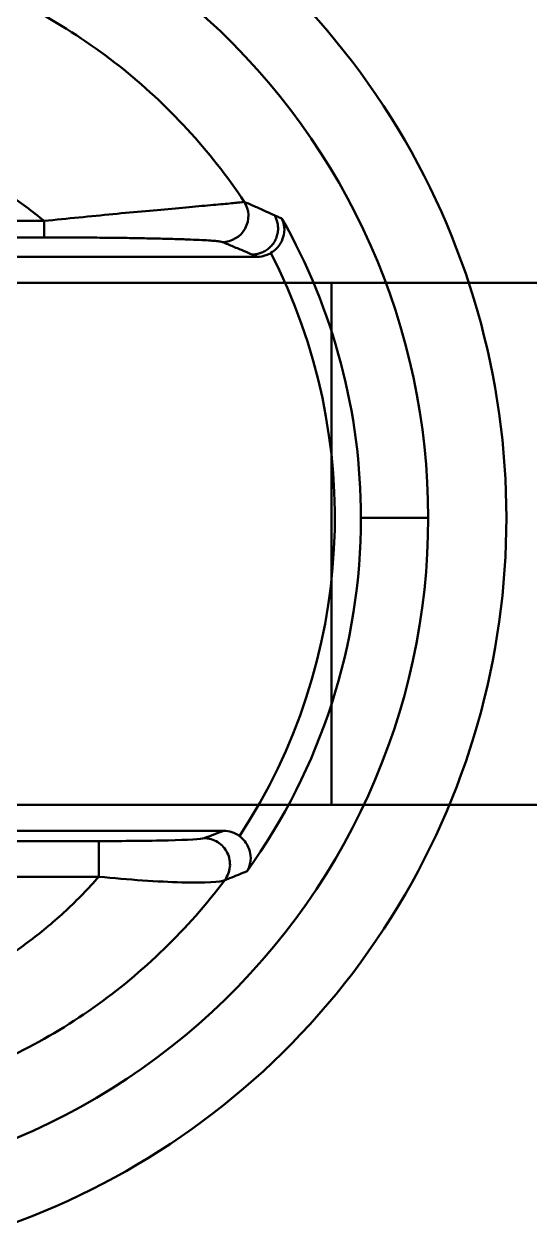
# Model space of a CAD drawing. Header units: millimetres. Extents: x -142 to 142, y -208 to 161.
# Drawn here: x -38.67 to -19.3, y 26.98 to 73.41 of the extents above; entities that cross this region are included whole.
import ezdxf

# ---------------------------------------------------------------- set-up
doc = ezdxf.new("R2010")
doc.units = ezdxf.units.MM
doc.layers.add('1', color=7, linetype='Continuous', true_color=0xffffff)

msp = doc.modelspace()

# ---------------------------------------------------------------- linework, layer by layer
at = {"layer": '1', "color": 251, "linetype": 'Continuous', "lineweight": 50}
for p, q in [((-37.905, 65.873, -90.134), (-57.443, 65.873, -90.134)), ((-37.905, 65.242, -89.239), (-57.443, 65.242, -89.239)), ((-29.742, 64.5, -68), (-56.701, 64.5, -68)), ((35, 63.5, -71), (-58, 63.5, -71)), ((-26.9, 63.5, -73), (-58, 63.5, -73)), ((-26.9, 63.5, -73), (-26.9, 43.5, -73)), ((-26.9, 63.5, -77.2), (-26.9, 43.5, -77.2)), ((-26.9, 63.5, -77.2), (35, 63.5, -77.2)), ((-25.773, 54.5, -67.052), (-23.194, 54.5, -17.843)), ((-26.9, 43.5, -73), (-58, 43.5, -73)), ((35, 43.5, -71), (-58, 43.5, -71)), ((-26.9, 43.5, -77.2), (35, 43.5, -77.2)), ((-57.001, 42.5, -68), (-31.032, 42.5, -68)), ((-57.395, 42.106, -79.288), (-35.815, 42.106, -79.288)), ((-60.394, 40.738, -80.183), (-35.815, 40.738, -80.183))]:
    msp.add_line(p, q, dxfattribs=at)
for centre, radius, start, end in [((-49, 54.5, -15), 28.802, 262.4562, 95.5438), ((-49, 54.5, -67.052), 23.227, 0, 29.5594), ((-49, 54.5, -67.052), 23.227, 324.3169, 0)]:
    msp.add_arc(centre, radius, start, end, dxfattribs=at)
at = {"layer": '1', "color": 251, "linetype": 'Continuous', "lineweight": 50, "extrusion": (0, 0, -1)}
for centre, radius, start, end in [((49, 54.5, 17.843), 25.806, 84.4562, 180), ((49, 54.5, 68), 22.228, 152.8439, 213.3056), ((49, 54.5, 17.843), 25.806, 180, 277.5438)]:
    msp.add_arc(centre, radius, start, end, dxfattribs=at)
at = {"layer": '1', "color": 251, "linetype": 'Continuous', "lineweight": 50, "extrusion": (-0.08456, 0.034774, -0.995811)}
msp.add_arc((-49.28, 45.949, 88.758), 1, 214.9184, 337.5609, dxfattribs=at)
at = {"layer": '1', "color": 251, "linetype": 'Continuous', "lineweight": 50, "extrusion": (-1, 0, 0)}
for centre, start, end in [((-66.241, -89.204, 37.905), 291.6, 358), ((-41.106, -79.253, 35.815), 182, 291.6)]:
    msp.add_arc(centre, 1, start, end, dxfattribs=at)
at = {"layer": '1', "color": 251, "linetype": 'Continuous', "lineweight": 50, "extrusion": (0, -1, 0)}
for centre in [(-26.9, -75.1, -63.5), (-26.9, -75.1, -43.5)]:
    msp.add_arc(centre, 2.1, 90, 270, dxfattribs=at)
at = {"layer": '1', "color": 251, "linetype": 'Continuous', "lineweight": 50}
for points, knots in [([(-30.242, 66.607, -84.237), (-30.893, 67.587, -84.537), (-32.354, 69.45, -85.108), (-35.845, 72.696, -86.102), (-41.15, 75.68, -87.013), (-47.189, 76.814, -87.359), (-52.053, 76.556, -87.281), (-55.617, 75.777, -87.043), (-58.991, 74.435, -86.633), (-63.119, 71.966, -85.878), (-67.419, 67.759, -84.591), (-70.679, 61.449, -82.655), (-71.484, 56.82, -81.23), (-71.521, 54.5, -80.515)], [0, 0, 0, 0, 0.0625, 0.125, 0.25, 0.375, 0.4375, 0.5, 0.5625, 0.625, 0.75, 0.875, 1, 1, 1, 1]), ([(-30.242, 66.607, -84.237), (-30.265, 66.6, -84.683), (-30.437, 66.578, -85.564), (-31.011, 66.523, -86.784), (-31.836, 66.449, -87.841), (-33.194, 66.328, -89.008), (-35.232, 66.142, -89.961), (-37.02, 65.965, -90.171), (-37.905, 65.873, -90.134)], [0, 0, 0, 0, 0.125, 0.25, 0.375, 0.5, 0.75, 1, 1, 1, 1]), ([(-29.08, 66.089, -70.508), (-29.182, 66.135, -71.744), (-29.427, 66.247, -74.697), (-29.815, 66.42, -79.289), (-30.1, 66.545, -82.601), (-30.242, 66.607, -84.237)], [0, 0, 0, 0, 0.261733, 0.630867, 1, 1, 1, 1]), ([(-28.796, 65.958, -67.052), (-28.796, 65.957, -67.054), (-28.795, 65.956, -67.055), (-28.76, 65.884, -67.138), (-28.735, 65.809, -67.22), (-28.696, 65.608, -67.421), (-28.695, 65.474, -67.541), (-28.747, 65.235, -67.727), (-28.787, 65.129, -67.802), (-28.889, 64.955, -67.903), (-28.942, 64.884, -67.938), (-29.067, 64.754, -67.986), (-29.142, 64.694, -68), (-29.222, 64.645, -68)], [0, 0, 0, 0, 0.003545, 0.003545, 0.187616, 0.187616, 0.475749, 0.475749, 0.693494, 0.693494, 0.84605, 0.84605, 1, 1, 1, 1]), ([(-28.796, 65.958, -67.052), (-28.845, 65.981, -67.654), (-28.895, 66.004, -68.256), (-28.989, 66.047, -69.408), (-29.035, 66.068, -69.958), (-29.08, 66.089, -70.508)], [0, 0, 0, 0, 0.522256, 0.522256, 1, 1, 1, 1]), ([(-29.742, 64.5, -68), (-29.63, 64.5, -68), (-29.516, 64.519, -68), (-29.345, 64.579, -68), (-29.282, 64.609, -68), (-29.222, 64.645, -68)], [0, 0, 0, 0, 0.620203, 0.620203, 1, 1, 1, 1]), ([(-71.521, 54.5, -80.515), (-71.558, 52.202, -79.807), (-70.917, 47.598, -78.386), (-67.928, 41.247, -76.421), (-63.856, 36.922, -75.08), (-59.887, 34.306, -74.268), (-56.616, 32.829, -73.808), (-53.131, 31.892, -73.517), (-48.334, 31.4, -73.364), (-42.3, 32.214, -73.617), (-36.884, 34.885, -74.448), (-33.245, 37.908, -75.385), (-31.693, 39.671, -75.932), (-30.992, 40.604, -76.221)], [0, 0, 0, 0, 0.125, 0.25, 0.375, 0.4375, 0.5, 0.5625, 0.625, 0.75, 0.875, 0.9375, 1, 1, 1, 1]), ([(-30.423, 42.294, -68), (-30.512, 42.363, -68), (-30.614, 42.416, -68), (-30.821, 42.483, -68), (-30.927, 42.5, -68), (-31.032, 42.5, -68)], [0, 0, 0, 0, 0.517326, 0.517326, 1, 1, 1, 1]), ([(-30.134, 40.952, -67.052), (-30.133, 40.953, -67.054), (-30.132, 40.954, -67.055), (-30.091, 41.02, -67.138), (-30.058, 41.091, -67.219), (-29.999, 41.285, -67.42), (-29.985, 41.416, -67.54), (-30.011, 41.657, -67.726), (-30.04, 41.767, -67.8), (-30.123, 41.951, -67.902), (-30.169, 42.027, -67.937), (-30.28, 42.17, -67.986), (-30.348, 42.237, -68), (-30.423, 42.294, -68)], [0, 0, 0, 0, 0.003558, 0.003558, 0.186213, 0.186213, 0.473533, 0.473533, 0.691667, 0.691667, 0.845143, 0.845143, 1, 1, 1, 1]), ([(-30.992, 40.604, -76.221), (-30.929, 40.629, -75.558), (-30.866, 40.654, -74.895), (-30.576, 40.77, -71.839), (-30.353, 40.861, -69.446), (-30.134, 40.952, -67.052)], [0, 0, 0, 0, 0.217023, 0.217023, 1, 1, 1, 1]), ([(-35.815, 40.738, -80.183), (-34.677, 40.626, -80.138), (-33.538, 40.549, -79.799), (-31.74, 40.5, -78.413), (-31.123, 40.531, -77.359), (-30.992, 40.604, -76.221)], [0, 0, 0, 0, 0.5, 0.5, 1, 1, 1, 1])]:
    msp.add_open_spline(points, degree=3, knots=knots, dxfattribs=at)
at = {"layer": '1', "color": 251, "linetype": 'Continuous', "lineweight": 50, "extrusion": (2.74011e-13, 0.368125, 0.929776)}
msp.add_open_spline([(-37.905, 65.873, -90.134), (-38.358, 66.243, -90.281), (-39.293, 66.933, -90.554), (-40.793, 67.824, -90.907), (-42.367, 68.558, -91.197), (-44.001, 69.133, -91.425), (-45.678, 69.542, -91.587), (-47.385, 69.785, -91.683), (-49.105, 69.859, -91.712), (-50.826, 69.764, -91.675), (-52.532, 69.5, -91.57), (-54.21, 69.069, -91.399), (-55.846, 68.47, -91.163), (-57.425, 67.707, -90.86), (-58.931, 66.783, -90.494), (-60.348, 65.702, -90.066), (-61.66, 64.471, -89.579), (-62.849, 63.1, -89.036), (-63.898, 61.6, -88.442), (-64.793, 59.984, -87.803), (-65.515, 58.279, -87.128), (-66.062, 56.474, -86.413), (-66.417, 54.586, -85.665), (-66.515, 53.307, -85.159), (-66.528, 52.659, -84.903)], degree=3, dxfattribs=at)
at = {"layer": '1', "color": 251, "linetype": 'Continuous', "lineweight": 50, "extrusion": (-0.080634, 0.034786, -0.996137)}
msp.add_rational_spline([(-29.08, 66.089, -70.508), (-28.646, 65.335, -70.57), (-29.086, 64.589, -70.56), (-29.943, 64.587, -70.491)], [1.31595766217, 0.883166503938, 0.894995485688, 1.35144460742], degree=3, dxfattribs=at)
at = {"layer": '1', "color": 251, "linetype": 'Continuous', "lineweight": 50, "extrusion": (2.16393e-12, 0.999391, 0.034899)}
msp.add_open_spline([(-31.081, 65.066, -84.219), (-31.096, 65.073, -84.402), (-31.154, 65.086, -84.773), (-31.328, 65.106, -85.348), (-31.595, 65.126, -85.928), (-31.955, 65.146, -86.497), (-32.411, 65.165, -87.048), (-32.964, 65.183, -87.566), (-33.605, 65.2, -88.036), (-34.333, 65.214, -88.447), (-35.121, 65.226, -88.779), (-35.989, 65.235, -89.037), (-36.932, 65.24, -89.201), (-37.576, 65.242, -89.239), (-37.905, 65.242, -89.239)], degree=3, dxfattribs=at)
at = {"layer": '1', "color": 251, "linetype": 'Continuous', "lineweight": 50, "extrusion": (8.32601e-10, 0.999391, 0.034899)}
msp.add_open_spline([(-29.943, 64.587, -70.491), (-30.043, 64.63, -71.726), (-30.284, 64.733, -74.68), (-30.663, 64.894, -79.272), (-30.942, 65.009, -82.583), (-31.081, 65.066, -84.219)], degree=3, knots=[0, 0, 0, 0, 0.261733, 0.630867, 1, 1, 1, 1], dxfattribs=at)
at = {"layer": '1', "color": 251, "linetype": 'Continuous', "lineweight": 50, "extrusion": (-8.23877e-12, 0.999391, 0.034899)}
msp.add_open_spline([(-29.943, 64.587, -70.491), (-29.899, 64.568, -69.94), (-29.854, 64.549, -69.39), (-29.787, 64.52, -68.56), (-29.765, 64.51, -68.28), (-29.742, 64.5, -68)], degree=3, knots=[0, 0, 0, 0, 0.662846, 0.662846, 1, 1, 1, 1], dxfattribs=at)
at = {"layer": '1', "color": 251, "linetype": 'Continuous', "lineweight": 50, "extrusion": (-1.99327e-13, -0.368125, -0.929776)}
msp.add_open_spline([(-66.528, 52.659, -84.903), (-66.541, 52.034, -84.655), (-66.5, 50.794, -84.164), (-66.244, 48.956, -83.436), (-65.797, 47.162, -82.726), (-65.168, 45.432, -82.041), (-64.366, 43.787, -81.39), (-63.404, 42.244, -80.779), (-62.296, 40.818, -80.214), (-61.056, 39.523, -79.701), (-59.701, 38.368, -79.244), (-58.246, 37.362, -78.846), (-56.706, 36.512, -78.509), (-55.096, 35.823, -78.237), (-53.431, 35.3, -78.029), (-51.726, 34.944, -77.889), (-49.995, 34.759, -77.815), (-48.252, 34.747, -77.811), (-46.513, 34.908, -77.874), (-44.792, 35.242, -78.007), (-43.107, 35.749, -78.207), (-41.472, 36.426, -78.475), (-39.906, 37.268, -78.809), (-38.426, 38.27, -79.205), (-37.049, 39.424, -79.662), (-36.213, 40.284, -80.003), (-35.815, 40.738, -80.183)], degree=3, dxfattribs=at)
at = {"layer": '1', "color": 251, "linetype": 'Continuous', "lineweight": 50, "extrusion": (5.3973e-13, 0.999391, -0.034899)}
msp.add_open_spline([(-31.032, 42.5, -68), (-31.278, 42.404, -70.735), (-31.528, 42.309, -73.47), (-31.783, 42.214, -76.204)], degree=3, dxfattribs=at)
at = {"layer": '1', "color": 251, "linetype": 'Continuous', "lineweight": 50, "extrusion": (3.11078e-15, 0.999391, -0.034899)}
msp.add_open_spline([(-31.783, 42.214, -76.204), (-31.87, 42.181, -77.142), (-32.395, 42.151, -78.006), (-33.925, 42.113, -79.071), (-34.876, 42.106, -79.288), (-35.815, 42.106, -79.288)], degree=3, knots=[0, 0, 0, 0, 0.5, 0.5, 1, 1, 1, 1], dxfattribs=at)
at = {"layer": '1', "color": 251, "linetype": 'Continuous', "lineweight": 50, "extrusion": (-0.092686, -0.034749, -0.995089)}
msp.add_open_spline([(-31.783, 42.214, -76.204), (-31.598, 42.213, -76.221), (-31.229, 42.106, -76.252), (-30.843, 41.677, -76.273), (-30.739, 41.108, -76.262), (-30.88, 40.751, -76.237), (-30.992, 40.604, -76.221)], degree=3, dxfattribs=at)

doc.saveas('drawing.dxf')
